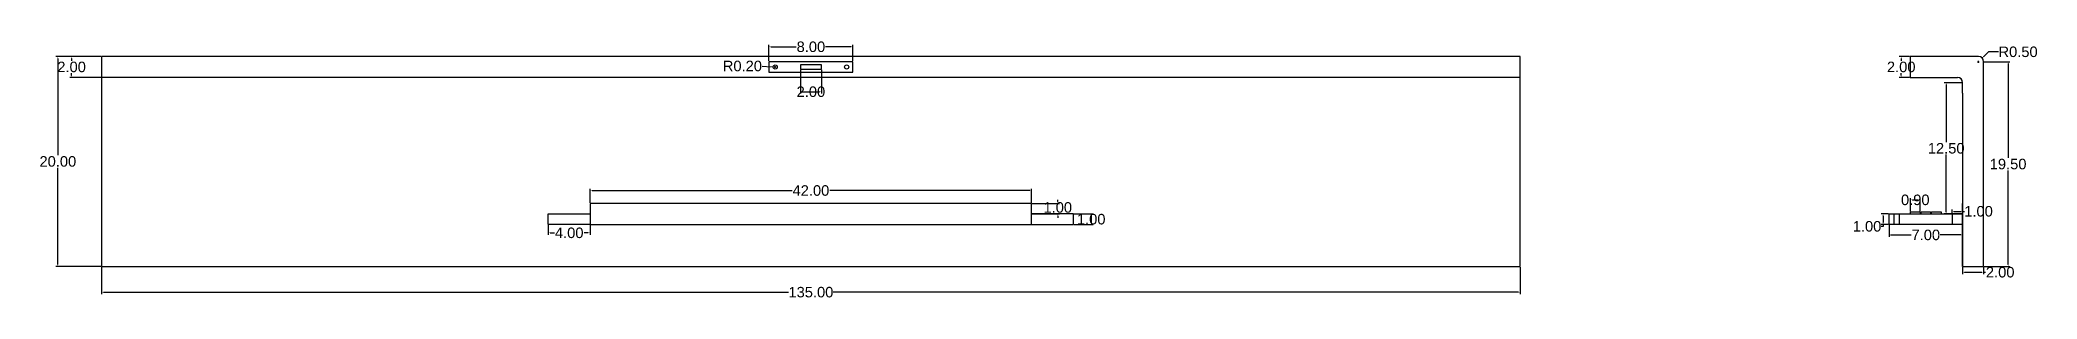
# Model space of a CAD drawing. Header units: millimetres. Extents: x 30 to 220, y 42 to 67.
import ezdxf

# ---------------------------------------------------------------- set-up
doc = ezdxf.new("R2010")
doc.units = ezdxf.units.MM
doc.layers.get('Defpoints').update_dxf_attribs({"color": 171})
doc.layers.add('Capac', color=31, linetype='Continuous')
doc.layers.add('Mecanism inchidere', color=201, linetype='Continuous')
doc.styles.get("Standard").update_dxf_attribs({"font": 'arial.ttf'})
doc.dimstyles.get("Standard").update_dxf_attribs({"dimtxt": 0.18, "dimasz": 0.18, "dimexe": 0.18, "dimexo": 0.0625, "dimgap": 0.09, "dimtad": 0, "dimtih": 1, "dimtoh": 1, "dimdec": 4, "dimzin": 0, "dimdsep": 46, "dimtxsty": 'Standard', "dimcen": 0.09, "dimadec": 0, "dimazin": 0, "dimtfac": 1, "dimtdec": 4, "dimtofl": 0, "dimtmove": 0, "dimatfit": 3, "dimfxl": 1, "dimtolj": 1, "dimtzin": 0, "dimarcsym": 0})

# ---------------------------------------------------------------- blocks, each defined once
blk = doc.blocks.new('*D1')
at = {"layer": 'Defpoints', "color": 0, "lineweight": -2, "transparency": 16777216}
for p, q in [((35.73, 65.56), (31.45, 65.56)), ((31.63, 65.38), (31.63, 56.16)), ((31.63, 45.74), (31.63, 54.96)), ((35.73, 45.56), (31.45, 45.56))]:
    blk.add_line(p, q, dxfattribs=at)
at = {"layer": 'Defpoints', "color": 0, "transparency": 16777216}
for p in [(35.79, 65.56), (31.63, 45.56), (35.79, 45.56)]:
    blk.add_point(p, dxfattribs=at)
for points in [[(31.6, 65.38), (31.66, 65.38), (31.63, 65.56)], [(31.6, 45.74), (31.66, 45.74), (31.63, 45.56)]]:
    blk.add_solid(points, dxfattribs=at)
at = {"layer": 'Defpoints', "color": 0, "transparency": 16777216, "insert": (31.63, 55.56), "char_height": 1, "attachment_point": 5}
blk.add_mtext('\\A1;20.00', dxfattribs=at)
blk = doc.blocks.new('*D2')
at = {"layer": 'Defpoints', "color": 0, "lineweight": -2, "transparency": 16777216}
for p, q in [((35.73, 65.56), (32.76, 65.56)), ((32.94, 65.38), (32.94, 65.16)), ((35.73, 63.56), (32.76, 63.56)), ((32.94, 63.74), (32.94, 63.96))]:
    blk.add_line(p, q, dxfattribs=at)
at = {"layer": 'Defpoints', "color": 0, "transparency": 16777216}
for p in [(35.79, 65.56), (32.94, 63.56), (35.79, 63.56)]:
    blk.add_point(p, dxfattribs=at)
for points in [[(32.91, 65.38), (32.97, 65.38), (32.94, 65.56)], [(32.91, 63.74), (32.97, 63.74), (32.94, 63.56)]]:
    blk.add_solid(points, dxfattribs=at)
at = {"layer": 'Defpoints', "color": 0, "transparency": 16777216, "insert": (32.94, 64.56), "char_height": 1, "attachment_point": 5}
blk.add_mtext('\\A1;2.00', dxfattribs=at)
blk = doc.blocks.new('*D3')
at = {"layer": 'Defpoints', "color": 0, "lineweight": -2, "transparency": 16777216}
for p, q in [((35.79, 45.5), (35.79, 42.93)), ((170.79, 45.5), (170.79, 42.93)), ((35.97, 43.11), (101.17, 43.11)), ((170.61, 43.11), (105.41, 43.11))]:
    blk.add_line(p, q, dxfattribs=at)
at = {"layer": 'Defpoints', "color": 0, "transparency": 16777216}
for p in [(35.79, 45.56), (170.79, 45.56), (170.79, 43.11)]:
    blk.add_point(p, dxfattribs=at)
for points in [[(35.97, 43.14), (35.97, 43.08), (35.79, 43.11)], [(170.61, 43.14), (170.61, 43.08), (170.79, 43.11)]]:
    blk.add_solid(points, dxfattribs=at)
at = {"layer": 'Defpoints', "color": 0, "transparency": 16777216, "insert": (103.29, 43.11), "char_height": 1, "attachment_point": 5}
blk.add_mtext('\\A1;135.00', dxfattribs=at)
blk = doc.blocks.new('*D4')
at = {"layer": 'Defpoints', "color": 0, "lineweight": -2, "transparency": 16777216}
for p, q in [((99.29, 65.13), (99.29, 66.66)), ((107.29, 65.13), (107.29, 66.66)), ((99.47, 66.48), (101.9, 66.48)), ((107.11, 66.48), (104.68, 66.48))]:
    blk.add_line(p, q, dxfattribs=at)
at = {"layer": 'Defpoints', "color": 0, "transparency": 16777216}
for p in [(99.29, 65.06), (107.29, 66.48), (107.29, 65.06)]:
    blk.add_point(p, dxfattribs=at)
for points in [[(99.47, 66.51), (99.47, 66.45), (99.29, 66.48)], [(107.11, 66.51), (107.11, 66.45), (107.29, 66.48)]]:
    blk.add_solid(points, dxfattribs=at)
at = {"layer": 'Defpoints', "color": 0, "transparency": 16777216, "insert": (103.29, 66.48), "char_height": 1, "attachment_point": 5}
blk.add_mtext('\\A1;8.00', dxfattribs=at)
blk = doc.blocks.new('*D5')
at = {"layer": 'Defpoints', "color": 0, "lineweight": -2, "transparency": 16777216}
for p, q in [((98.64, 64.65), (99.51, 64.59)), ((99.89, 64.47), (99.89, 64.65)), ((99.8, 64.56), (99.98, 64.56))]:
    blk.add_line(p, q, dxfattribs=at)
at = {"layer": 'Defpoints', "color": 0, "transparency": 16777216}
for p in [(99.69, 64.58), (99.89, 64.56)]:
    blk.add_point(p, dxfattribs=at)
blk.add_solid([(99.51, 64.62), (99.51, 64.56), (99.69, 64.58)], dxfattribs=at)
at = {"layer": 'Defpoints', "color": 0, "transparency": 16777216, "insert": (96.77, 64.65), "char_height": 1, "attachment_point": 5}
blk.add_mtext('\\A1;R0.20', dxfattribs=at)
blk = doc.blocks.new('*D6')
at = {"layer": 'Defpoints', "color": 0, "lineweight": -2, "transparency": 16777216}
for p, q in [((102.29, 64.3), (102.29, 62.02)), ((104.29, 64.3), (104.29, 62.02)), ((102.47, 62.2), (104.11, 62.2))]:
    blk.add_line(p, q, dxfattribs=at)
at = {"layer": 'Defpoints', "color": 0, "transparency": 16777216}
for p in [(102.29, 64.36), (104.29, 64.36), (104.29, 62.2)]:
    blk.add_point(p, dxfattribs=at)
for points in [[(102.47, 62.23), (102.47, 62.17), (102.29, 62.2)], [(104.11, 62.23), (104.11, 62.17), (104.29, 62.2)]]:
    blk.add_solid(points, dxfattribs=at)
at = {"layer": 'Defpoints', "color": 0, "transparency": 16777216, "insert": (103.29, 62.2), "char_height": 1, "attachment_point": 5}
blk.add_mtext('\\A1;2.00', dxfattribs=at)
blk = doc.blocks.new('*D7')
at = {"layer": 'Defpoints', "color": 0, "lineweight": -2, "transparency": 16777216}
for p, q in [((82.29, 51.63), (82.29, 52.97)), ((82.47, 52.79), (101.5, 52.79)), ((124.11, 52.79), (105.09, 52.79)), ((124.29, 51.63), (124.29, 52.97))]:
    blk.add_line(p, q, dxfattribs=at)
at = {"layer": 'Defpoints', "color": 0, "transparency": 16777216}
for p in [(82.29, 51.56), (124.29, 52.79), (124.29, 51.56)]:
    blk.add_point(p, dxfattribs=at)
for points in [[(82.47, 52.82), (82.47, 52.76), (82.29, 52.79)], [(124.11, 52.82), (124.11, 52.76), (124.29, 52.79)]]:
    blk.add_solid(points, dxfattribs=at)
at = {"layer": 'Defpoints', "color": 0, "transparency": 16777216, "insert": (103.29, 52.79), "char_height": 1, "attachment_point": 5}
blk.add_mtext('\\A1;42.00', dxfattribs=at)
blk = doc.blocks.new('*D8')
at = {"layer": 'Defpoints', "color": 0, "lineweight": -2, "transparency": 16777216}
for p, q in [((128.35, 50.56), (130.14, 50.56)), ((128.35, 49.56), (130.14, 49.56)), ((129.96, 50.38), (129.96, 49.74))]:
    blk.add_line(p, q, dxfattribs=at)
at = {"layer": 'Defpoints', "color": 0, "transparency": 16777216}
for p in [(128.29, 50.56), (128.29, 49.56), (129.96, 49.56)]:
    blk.add_point(p, dxfattribs=at)
for points in [[(129.93, 50.38), (129.99, 50.38), (129.96, 50.56)], [(129.93, 49.74), (129.99, 49.74), (129.96, 49.56)]]:
    blk.add_solid(points, dxfattribs=at)
at = {"layer": 'Defpoints', "color": 0, "transparency": 16777216, "insert": (129.96, 50.06), "char_height": 1, "attachment_point": 5}
blk.add_mtext('\\A1;1.00', dxfattribs=at)
blk = doc.blocks.new('*D9')
at = {"layer": 'Defpoints', "color": 0, "lineweight": -2, "transparency": 16777216}
for p, q in [((124.35, 51.56), (126.96, 51.56)), ((126.78, 51.74), (126.78, 51.92)), ((124.35, 50.56), (126.96, 50.56)), ((126.78, 50.38), (126.78, 50.2))]:
    blk.add_line(p, q, dxfattribs=at)
at = {"layer": 'Defpoints', "color": 0, "transparency": 16777216}
for p in [(124.29, 51.56), (124.29, 50.56), (126.78, 50.56)]:
    blk.add_point(p, dxfattribs=at)
for points in [[(126.75, 51.74), (126.81, 51.74), (126.78, 51.56)], [(126.75, 50.38), (126.81, 50.38), (126.78, 50.56)]]:
    blk.add_solid(points, dxfattribs=at)
at = {"layer": 'Defpoints', "color": 0, "transparency": 16777216, "insert": (126.78, 51.18), "char_height": 1, "attachment_point": 5}
blk.add_mtext('\\A1;1.00', dxfattribs=at)
blk = doc.blocks.new('*D10')
at = {"layer": 'Defpoints', "color": 0, "lineweight": -2, "transparency": 16777216}
for p, q in [((78.29, 49.5), (78.29, 48.58)), ((82.29, 49.5), (82.29, 48.58)), ((78.47, 48.76), (78.88, 48.76)), ((82.11, 48.76), (81.7, 48.76))]:
    blk.add_line(p, q, dxfattribs=at)
at = {"layer": 'Defpoints', "color": 0, "transparency": 16777216}
for p in [(78.29, 49.56), (82.29, 49.56), (82.29, 48.76)]:
    blk.add_point(p, dxfattribs=at)
for points in [[(78.47, 48.79), (78.47, 48.73), (78.29, 48.76)], [(82.11, 48.79), (82.11, 48.73), (82.29, 48.76)]]:
    blk.add_solid(points, dxfattribs=at)
at = {"layer": 'Defpoints', "color": 0, "transparency": 16777216, "insert": (80.29, 48.76), "char_height": 1, "attachment_point": 5}
blk.add_mtext('\\A1;4.00', dxfattribs=at)
blk = doc.blocks.new('*D11')
at = {"layer": 'Defpoints', "color": 0, "lineweight": -2, "transparency": 16777216}
for p, q in [((212.88, 45.5), (212.88, 44.83)), ((213.06, 45.01), (214.7, 45.01)), ((214.88, 45.5), (214.88, 44.83)), ((214.88, 45.01), (215.06, 45.01))]:
    blk.add_line(p, q, dxfattribs=at)
at = {"layer": 'Defpoints', "color": 0, "transparency": 16777216}
for p in [(212.88, 45.56), (214.88, 45.56), (214.88, 45.01)]:
    blk.add_point(p, dxfattribs=at)
for points in [[(213.06, 45.04), (213.06, 44.98), (212.88, 45.01)], [(214.7, 45.04), (214.7, 44.98), (214.88, 45.01)]]:
    blk.add_solid(points, dxfattribs=at)
at = {"layer": 'Defpoints', "color": 0, "transparency": 16777216, "insert": (216.46, 45.01), "char_height": 1, "attachment_point": 5}
blk.add_mtext('\\A1;2.00', dxfattribs=at)
blk = doc.blocks.new('*D12')
at = {"layer": 'Defpoints', "color": 0, "lineweight": -2, "transparency": 16777216}
for p, q in [((214.94, 65.06), (217.39, 65.06)), ((217.21, 64.88), (217.21, 55.91)), ((217.21, 45.74), (217.21, 54.71)), ((214.94, 45.56), (217.39, 45.56))]:
    blk.add_line(p, q, dxfattribs=at)
at = {"layer": 'Defpoints', "color": 0, "transparency": 16777216}
for p in [(214.88, 65.06), (217.21, 65.06), (214.88, 45.56)]:
    blk.add_point(p, dxfattribs=at)
for points in [[(217.18, 64.88), (217.24, 64.88), (217.21, 65.06)], [(217.18, 45.74), (217.24, 45.74), (217.21, 45.56)]]:
    blk.add_solid(points, dxfattribs=at)
at = {"layer": 'Defpoints', "color": 0, "transparency": 16777216, "insert": (217.21, 55.31), "char_height": 1, "attachment_point": 5}
blk.add_mtext('\\A1;19.50', dxfattribs=at)
blk = doc.blocks.new('*D13')
at = {"layer": 'Defpoints', "color": 0, "lineweight": -2, "transparency": 16777216}
for p, q in [((207.82, 65.56), (206.86, 65.56)), ((207.04, 65.38), (207.04, 65.16)), ((207.82, 63.56), (206.86, 63.56)), ((207.04, 63.74), (207.04, 63.96))]:
    blk.add_line(p, q, dxfattribs=at)
at = {"layer": 'Defpoints', "color": 0, "transparency": 16777216}
for p in [(207.88, 65.56), (207.04, 63.56), (207.88, 63.56)]:
    blk.add_point(p, dxfattribs=at)
for points in [[(207.01, 65.38), (207.07, 65.38), (207.04, 65.56)], [(207.01, 63.74), (207.07, 63.74), (207.04, 63.56)]]:
    blk.add_solid(points, dxfattribs=at)
at = {"layer": 'Defpoints', "color": 0, "transparency": 16777216, "insert": (207.04, 64.56), "char_height": 1, "attachment_point": 5}
blk.add_mtext('\\A1;2.00', dxfattribs=at)
blk = doc.blocks.new('*D14')
at = {"layer": 'Defpoints', "color": 0, "lineweight": -2, "transparency": 16777216}
for p, q in [((205.88, 49.5), (205.88, 48.38)), ((212.88, 49.5), (212.88, 48.38)), ((206.06, 48.56), (208, 48.56)), ((212.7, 48.56), (210.76, 48.56))]:
    blk.add_line(p, q, dxfattribs=at)
at = {"layer": 'Defpoints', "color": 0, "transparency": 16777216}
for p in [(205.88, 49.56), (212.88, 49.56), (212.88, 48.56)]:
    blk.add_point(p, dxfattribs=at)
for points in [[(206.06, 48.59), (206.06, 48.53), (205.88, 48.56)], [(212.7, 48.59), (212.7, 48.53), (212.88, 48.56)]]:
    blk.add_solid(points, dxfattribs=at)
at = {"layer": 'Defpoints', "color": 0, "transparency": 16777216, "insert": (209.38, 48.56), "char_height": 1, "attachment_point": 5}
blk.add_mtext('\\A1;7.00', dxfattribs=at)
blk = doc.blocks.new('*D15')
at = {"layer": 'Defpoints', "color": 0, "lineweight": -2, "transparency": 16777216}
for p, q in [((205.82, 50.56), (205.13, 50.56)), ((205.82, 49.56), (205.13, 49.56)), ((205.31, 50.38), (205.31, 49.74)), ((205.31, 49.56), (205.31, 49.38)), ((205.31, 49.38), (205.13, 49.38))]:
    blk.add_line(p, q, dxfattribs=at)
at = {"layer": 'Defpoints', "color": 0, "transparency": 16777216}
for p in [(205.31, 49.56), (205.88, 50.56), (205.88, 49.56)]:
    blk.add_point(p, dxfattribs=at)
for points in [[(205.28, 50.38), (205.34, 50.38), (205.31, 50.56)], [(205.28, 49.74), (205.34, 49.74), (205.31, 49.56)]]:
    blk.add_solid(points, dxfattribs=at)
at = {"layer": 'Defpoints', "color": 0, "transparency": 16777216, "insert": (203.79, 49.38), "char_height": 1, "attachment_point": 5}
blk.add_mtext('\\A1;1.00', dxfattribs=at)
blk = doc.blocks.new('*D16')
at = {"layer": 'Defpoints', "color": 0, "lineweight": -2, "transparency": 16777216}
for p, q in [((207.93, 50.83), (207.93, 52.08)), ((208.11, 51.9), (208.65, 51.9)), ((208.83, 50.83), (208.83, 52.08))]:
    blk.add_line(p, q, dxfattribs=at)
at = {"layer": 'Defpoints', "color": 0, "transparency": 16777216}
for p in [(208.83, 51.9), (207.93, 50.76), (208.83, 50.76)]:
    blk.add_point(p, dxfattribs=at)
for points in [[(208.11, 51.93), (208.11, 51.87), (207.93, 51.9)], [(208.65, 51.93), (208.65, 51.87), (208.83, 51.9)]]:
    blk.add_solid(points, dxfattribs=at)
at = {"layer": 'Defpoints', "color": 0, "transparency": 16777216, "insert": (208.38, 51.9), "char_height": 1, "attachment_point": 5}
blk.add_mtext('\\A1;0.90', dxfattribs=at)
blk = doc.blocks.new('*D17')
at = {"layer": 'Defpoints', "color": 0, "lineweight": -2, "transparency": 16777216}
for p, q in [((211.88, 50.63), (211.88, 50.99)), ((212.06, 50.81), (212.7, 50.81)), ((212.88, 50.63), (212.88, 50.99)), ((212.88, 50.81), (213.06, 50.81))]:
    blk.add_line(p, q, dxfattribs=at)
at = {"layer": 'Defpoints', "color": 0, "transparency": 16777216}
for p in [(211.88, 50.56), (212.88, 50.81), (212.88, 50.56)]:
    blk.add_point(p, dxfattribs=at)
for points in [[(212.06, 50.84), (212.06, 50.78), (211.88, 50.81)], [(212.7, 50.84), (212.7, 50.78), (212.88, 50.81)]]:
    blk.add_solid(points, dxfattribs=at)
at = {"layer": 'Defpoints', "color": 0, "transparency": 16777216, "insert": (214.4, 50.81), "char_height": 1, "attachment_point": 5}
blk.add_mtext('\\A1;1.00', dxfattribs=at)
blk = doc.blocks.new('*D18')
at = {"layer": 'Defpoints', "color": 0, "lineweight": -2, "transparency": 16777216}
for p, q in [((212.82, 63.06), (211.14, 63.06)), ((211.32, 62.88), (211.32, 57.41)), ((211.32, 50.74), (211.32, 56.21)), ((212.82, 50.56), (211.14, 50.56))]:
    blk.add_line(p, q, dxfattribs=at)
at = {"layer": 'Defpoints', "color": 0, "transparency": 16777216}
for p in [(212.88, 63.06), (211.32, 50.56), (212.88, 50.56)]:
    blk.add_point(p, dxfattribs=at)
for points in [[(211.29, 62.88), (211.35, 62.88), (211.32, 63.06)], [(211.29, 50.74), (211.35, 50.74), (211.32, 50.56)]]:
    blk.add_solid(points, dxfattribs=at)
at = {"layer": 'Defpoints', "color": 0, "transparency": 16777216, "insert": (211.32, 56.81), "char_height": 1, "attachment_point": 5}
blk.add_mtext('\\A1;12.50', dxfattribs=at)
blk = doc.blocks.new('*D19')
at = {"layer": 'Defpoints', "color": 0, "lineweight": -2, "transparency": 16777216}
for p, q in [((214.29, 65.06), (214.47, 65.06)), ((214.38, 64.97), (214.38, 65.15)), ((215.34, 66), (214.87, 65.54)), ((216.29, 66), (215.34, 66))]:
    blk.add_line(p, q, dxfattribs=at)
at = {"layer": 'Defpoints', "color": 0, "transparency": 16777216}
for p in [(214.38, 65.06), (214.74, 65.41)]:
    blk.add_point(p, dxfattribs=at)
blk.add_solid([(214.84, 65.56), (214.89, 65.52), (214.74, 65.41)], dxfattribs=at)
at = {"layer": 'Defpoints', "color": 0, "transparency": 16777216, "insert": (218.16, 66), "char_height": 1, "attachment_point": 5}
blk.add_mtext('\\A1;R0.50', dxfattribs=at)

msp = doc.modelspace()

# ---------------------------------------------------------------- linework, layer by layer
at = {"layer": 'Capac', "ltscale": 4}
for p, q in [((170.792, 65.564), (35.792, 65.564)), ((35.792, 65.564), (35.792, 45.564)), ((170.792, 45.564), (170.792, 65.564)), ((208.881, 65.564), (207.881, 65.564)), ((207.881, 65.564), (207.881, 63.564)), ((214.381, 65.564), (208.881, 65.564)), ((214.381, 65.564), (214.212, 65.564)), ((214.881, 64.064), (214.881, 65.064)), ((170.792, 63.564), (35.792, 63.564)), ((207.881, 63.564), (212.381, 63.564)), ((212.381, 63.564), (212.381, 63.564)), ((212.881, 62.064), (212.881, 63.064)), ((214.881, 45.564), (214.881, 64.064)), ((214.881, 62.564), (214.881, 63.564)), ((212.881, 62.064), (212.881, 45.564)), ((103.292, 51.564), (82.292, 51.564)), ((82.292, 51.564), (82.292, 49.564)), ((124.292, 51.564), (103.292, 51.564)), ((124.292, 49.564), (124.292, 51.564)), ((212.881, 45.564), (212.881, 51.564)), ((78.292, 49.564), (78.292, 50.564)), ((78.292, 50.564), (82.292, 50.564)), ((82.292, 49.564), (78.292, 49.564)), ((82.292, 49.564), (103.292, 49.564)), ((103.292, 49.564), (124.292, 49.564)), ((128.292, 50.564), (124.292, 50.564)), ((124.292, 49.564), (128.292, 49.564)), ((128.292, 49.564), (128.292, 50.564)), ((205.881, 49.564), (205.881, 50.564)), ((205.881, 50.564), (211.881, 50.564)), ((205.881, 50.564), (212.881, 50.564)), ((212.881, 49.564), (205.881, 49.564)), ((212.881, 49.564), (205.881, 49.564)), ((206.381, 49.564), (206.381, 50.564)), ((206.881, 49.564), (206.881, 50.564)), ((206.881, 50.564), (211.881, 50.564)), ((211.881, 50.564), (211.881, 49.564)), ((35.792, 45.564), (170.792, 45.564)), ((212.881, 45.564), (213.881, 45.564)), ((213.881, 45.564), (214.881, 45.564))]:
    msp.add_line(p, q, dxfattribs=at)
for points in [[(207.931, 50.564), (207.931, 50.764), (208.381, 50.764), (208.831, 50.764), (208.831, 50.564)], [(208.931, 50.564), (208.931, 50.764), (209.381, 50.764), (209.831, 50.764), (209.831, 50.564)], [(209.931, 50.564), (209.931, 50.764), (210.381, 50.764), (210.831, 50.764), (210.831, 50.564)]]:
    msp.add_lwpolyline(points, dxfattribs=at)
for centre, start in [((214.381, 65.064), 360), ((212.381, 63.064), 0)]:
    msp.add_arc(centre, 0.5, start, 90, dxfattribs=at)
at = {"layer": 'Mecanism inchidere', "ltscale": 4}
for p, q in [((107.292, 65.064), (99.292, 65.064)), ((99.292, 65.064), (99.292, 64.064)), ((104.292, 64.764), (102.292, 64.764)), ((102.292, 64.764), (102.292, 64.364)), ((104.292, 64.564), (104.292, 64.764)), ((107.292, 64.564), (107.292, 65.064)), ((99.292, 64.064), (107.292, 64.064)), ((102.292, 64.364), (104.292, 64.364)), ((104.292, 64.364), (104.292, 64.564)), ((107.292, 64.064), (107.292, 64.564))]:
    msp.add_line(p, q, dxfattribs=at)
for centre in [(99.892, 64.564), (106.692, 64.564)]:
    msp.add_circle(centre, 0.2, dxfattribs=at)

# ---------------------------------------------------------------- dimensions: what is measured, and where the dimension line sits
at = {"layer": 'Defpoints'}
for base, p1, p2, picture, middle in [((107.292, 66.482), (99.292, 65.064), (107.292, 65.064), '*D4', (103.292, 66.482)), ((104.292, 62.202), (102.292, 64.364), (104.292, 64.364), '*D6', (103.292, 62.202)), ((208.831, 51.898), (207.931, 50.764), (208.831, 50.764), '*D16', (208.381, 51.898))]:
    dim = msp.add_linear_dim(base=base, p1=p1, p2=p2, dimstyle='Standard', override={"dimtxt": 1, "dimdec": 2}, dxfattribs=at)
    dim.commit()
    dim.dimension.update_dxf_attribs({"geometry": picture, "text_midpoint": middle, "dimtype": 160})
for center, mpoint, picture, middle in [((214.381, 65.064), (214.737, 65.414), '*D19', (218.158, 66.002)), ((99.892, 64.564), (99.692, 64.578), '*D5', (98.636, 64.651))]:
    dim = msp.add_radius_dim(center=center, mpoint=mpoint, dimstyle='Standard', override={"dimtxt": 1, "dimdec": 2}, dxfattribs=at)
    dim.commit()
    dim.dimension.update_dxf_attribs({"geometry": picture, "text_midpoint": middle, "dimtype": 164})
for base, p1, p2, picture, middle in [((31.631, 45.564), (35.792, 65.564), (35.792, 45.564), '*D1', (31.631, 55.564)), ((32.939, 63.564), (35.792, 65.564), (35.792, 63.564), '*D2', (32.939, 64.564)), ((207.035, 63.564), (207.881, 65.564), (207.881, 63.564), '*D13', (207.035, 64.564)), ((205.313, 49.564), (205.881, 50.564), (205.881, 49.564), '*D15', (203.793, 49.384))]:
    dim = msp.add_linear_dim(base=base, p1=p1, p2=p2, angle=90, dimstyle='Standard', override={"dimtxt": 1, "dimdec": 2}, dxfattribs=at)
    dim.commit()
    dim.dimension.update_dxf_attribs({"geometry": picture, "text_midpoint": middle})
for base, p1, p2, picture, middle in [((217.212, 65.064), (214.881, 45.564), (214.881, 65.064), '*D12', (217.212, 55.314)), ((211.325, 50.564), (212.881, 63.064), (212.881, 50.564), '*D18', (211.325, 56.814)), ((126.785, 50.564), (124.292, 51.564), (124.292, 50.564), '*D9', (126.785, 51.183)), ((129.956, 49.564), (128.292, 50.564), (128.292, 49.564), '*D8', (129.956, 50.064))]:
    dim = msp.add_linear_dim(base=base, p1=p1, p2=p2, angle=90, dimstyle='Standard', override={"dimtxt": 1, "dimdec": 2}, dxfattribs=at)
    dim.commit()
    dim.dimension.update_dxf_attribs({"geometry": picture, "text_midpoint": middle, "dimtype": 160})
for base, p1, p2, picture, middle in [((124.292, 52.789), (82.292, 51.564), (124.292, 51.564), '*D7', (103.292, 52.789)), ((212.881, 50.81), (211.881, 50.564), (212.881, 50.564), '*D17', (214.401, 50.81)), ((82.292, 48.764), (78.292, 49.564), (82.292, 49.564), '*D10', (80.292, 48.764)), ((212.881, 48.564), (205.881, 49.564), (212.881, 49.564), '*D14', (209.381, 48.564)), ((214.881, 45.005), (212.881, 45.564), (214.881, 45.564), '*D11', (216.456, 45.005)), ((170.792, 43.11), (35.792, 45.564), (170.792, 45.564), '*D3', (103.292, 43.11))]:
    dim = msp.add_linear_dim(base=base, p1=p1, p2=p2, dimstyle='Standard', override={"dimtxt": 1, "dimdec": 2}, dxfattribs=at)
    dim.commit()
    dim.dimension.update_dxf_attribs({"geometry": picture, "text_midpoint": middle})

doc.saveas('drawing.dxf')
